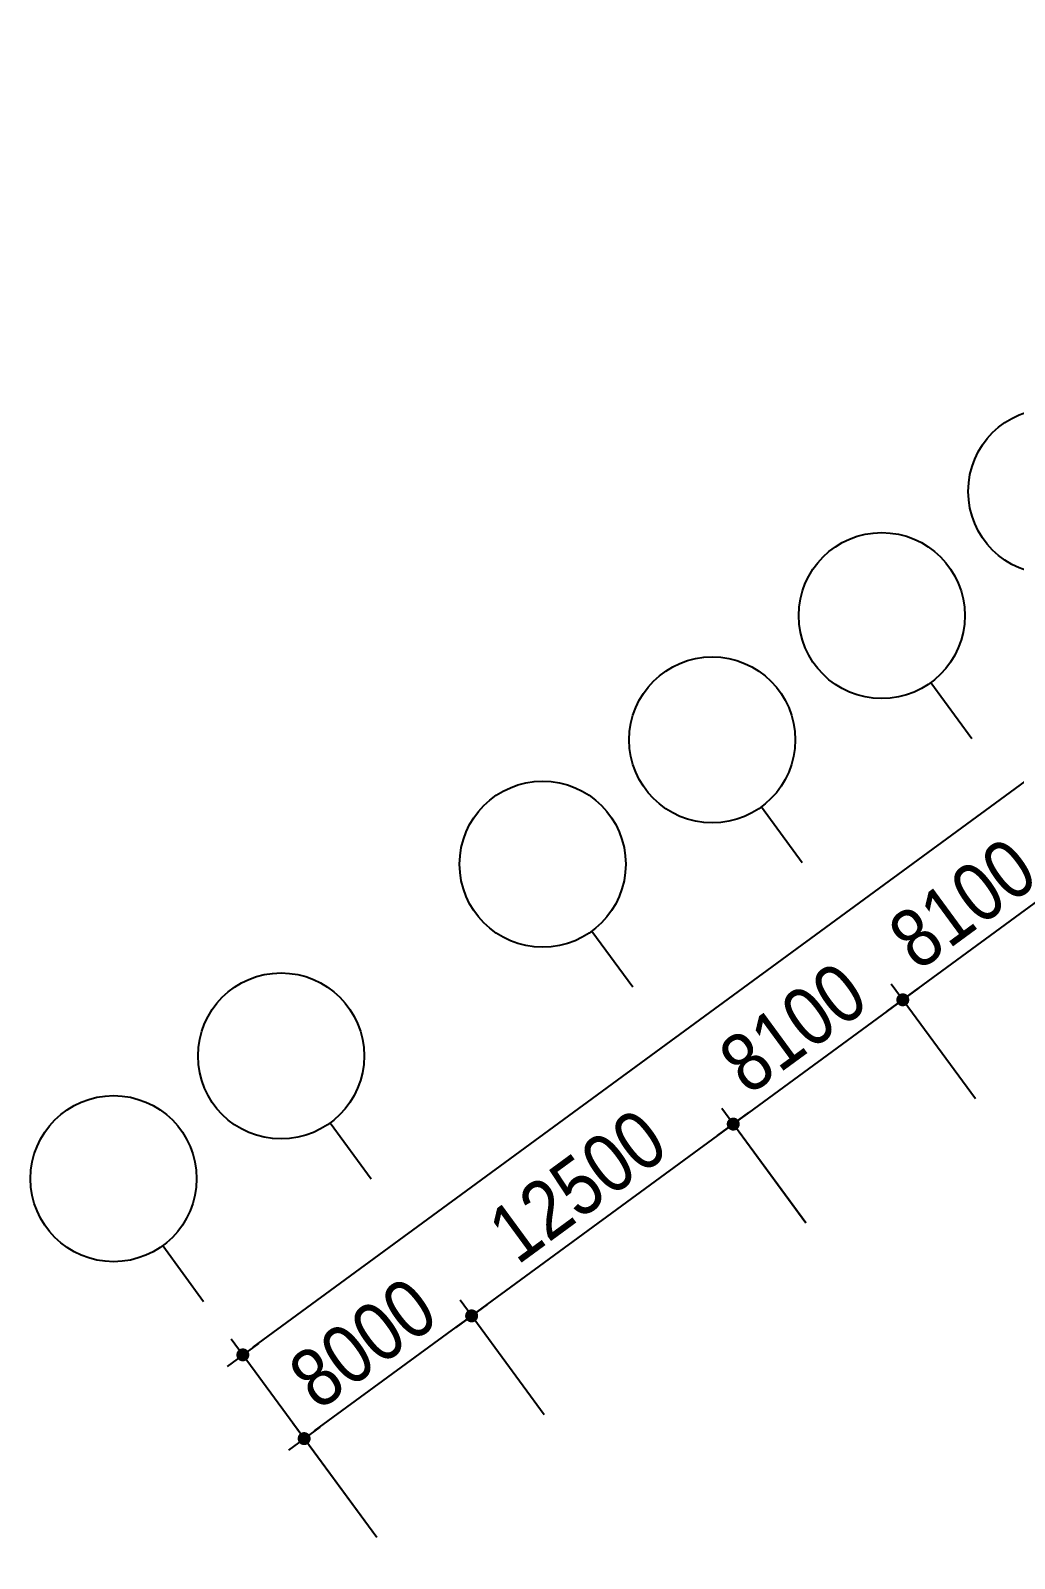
# Model space of a CAD drawing. Header units: millimetres. Extents: x 78082221 to 78451133, y -34402202 to -34172290.
# Drawn here: x 78101024 to 78138934, y -34240562 to -34181677 of the extents above; entities that cross this region are included whole.
import ezdxf

# ---------------------------------------------------------------- set-up
doc = ezdxf.new("R2010")
doc.units = ezdxf.units.MM
doc.header["$LTSCALE"] = 100
doc.header["$MEASUREMENT"] = 0
doc.header["$PDMODE"] = 1
doc.header["$PDSIZE"] = -3
doc.layers.get('0').update_dxf_attribs({"color": 2, "linetype": 'CONTINUOUS'})
doc.layers.get('Defpoints').update_dxf_attribs({"color": 142, "linetype": 'CONTINUOUS'})
doc.layers.add('Z', color=115, linetype='CONTINUOUS')
doc.styles.add('c-b2$0$맑은고딕', font='', dxfattribs={"width": 0.8})
doc.styles.add('돋움', font='', dxfattribs={"width": 0.9})
doc.styles.get('c-b2$0$맑은고딕').set_extended_font_data('Malgun Gothic')
doc.styles.get('돋움').set_extended_font_data('Dotum')
doc.dimstyles.new('c-b2$0$std_style', dxfattribs={"dimscale": 500, "dimtxt": 3, "dimasz": 1, "dimexe": 1.5, "dimexo": 2, "dimgap": 1, "dimtad": 1, "dimtoh": 1, "dimdec": 0, "dimzin": 0, "dimdsep": 46, "dimtxsty": 'c-b2$0$맑은고딕', "dimblk": 'c-b2$0$01420DDOT01', "dimcen": 2.5, "dimdle": 8, "dimclrd": 256, "dimclre": 256, "dimclrt": 256, "dimadec": 0, "dimazin": 0, "dimtfac": 1, "dimtdec": 0, "dimtix": 1, "dimtmove": 2, "dimatfit": 3, "dimldrblk": 'c-b2$0$_ClosedBlank', "dimfxl": 1, "dimtolj": 1, "dimtzin": 0, "dimlwd": -1, "dimlwe": -1, "dimarcsym": 0})

# ---------------------------------------------------------------- blocks, each defined once
blk = doc.blocks.new('c-b2$0$01420DDOT01')
blk.add_line((-1.5, 0), (1.5, 0))
at = {"const_width": 0.5}
blk.add_lwpolyline([(-0.25, 0, 1), (0.25, 0, 1)], format="xyb", close=True, dxfattribs=at)
blk = doc.blocks.new('*D18')
at = {"layer": 'Defpoints', "color": 0, "transparency": 16777216}
for p in [(78118018, -34231214), (78121404, -34235832), (78114952, -34240562)]:
    blk.add_point(p, dxfattribs=at)
at = {"layer": 'Z', "transparency": 16777216}
for p, q in [((78120813, -34235026), (78117574, -34230609)), ((78111969, -34235648), (78117615, -34231509)), ((78114361, -34239756), (78111123, -34235339))]:
    blk.add_line(p, q, dxfattribs=at)
at = {"layer": 'Z', "transparency": 16777216, "xscale": 500, "yscale": 500, "zscale": 500}
for p, rotation in [((78118018, -34231214), 36.24693489460787), ((78111566, -34235944), 216.2469348946078)]:
    blk.add_blockref('c-b2$0$01420DDOT01', p, dxfattribs=dict(at, rotation=rotation))
at = {"layer": 'Z', "transparency": 16777216, "insert": (78113830, -34232267), "char_height": 2250, "attachment_point": 5, "rotation": 36.24693, "style": '돋움'}
blk.add_mtext('\\A1;8000', dxfattribs=at)
blk = doc.blocks.new('c-b2$0$_ClosedBlank')
at = {"color": 0, "linetype": 'ByBlock', "lineweight": -2}
for p, q in [((-1, 0.17), (0, 0)), ((-1, 0.17), (-1, -0.17)), ((0, 0), (-1, -0.17))]:
    blk.add_line(p, q, dxfattribs=at)
blk = doc.blocks.new('*D19')
at = {"layer": 'Defpoints', "color": 0, "transparency": 16777216}
for p in [(78177995, -34182282), (78183746, -34190126), (78114954, -34240561)]:
    blk.add_point(p, dxfattribs=at)
at = {"layer": 'Z', "transparency": 16777216}
for p, q in [((78183155, -34189320), (78177552, -34181677)), ((78109606, -34232421), (78177592, -34182577)), ((78114362, -34239755), (78108759, -34232112))]:
    blk.add_line(p, q, dxfattribs=at)
at = {"layer": 'Z', "transparency": 16777216, "xscale": 500, "yscale": 500, "zscale": 500}
for p, rotation in [((78177995, -34182282), 36.2469348945663), ((78109203, -34232717), 216.2469348945663)]:
    blk.add_blockref('c-b2$0$01420DDOT01', p, dxfattribs=dict(at, rotation=rotation))
at = {"layer": 'Z', "transparency": 16777216, "insert": (78142637, -34206188), "char_height": 2250, "attachment_point": 5, "rotation": 36.24693, "style": '돋움'}
blk.add_mtext('\\A1;85300', dxfattribs=at)
blk = doc.blocks.new('*D20')
at = {"layer": 'Defpoints', "color": 0, "transparency": 16777216}
for p in [(78128099, -34223823), (78131485, -34228442), (78121404, -34235832)]:
    blk.add_point(p, dxfattribs=at)
at = {"layer": 'Z', "transparency": 16777216}
for p, q in [((78130894, -34227635), (78127655, -34223218)), ((78118421, -34230918), (78127696, -34224119)), ((78120813, -34235026), (78117574, -34230609))]:
    blk.add_line(p, q, dxfattribs=at)
at = {"layer": 'Z', "transparency": 16777216, "xscale": 500, "yscale": 500, "zscale": 500}
for p, rotation in [((78128099, -34223823), 36.24693489455491), ((78118018, -34231214), 216.2469348945549)]:
    blk.add_blockref('c-b2$0$01420DDOT01', p, dxfattribs=dict(at, rotation=rotation))
at = {"layer": 'Z', "transparency": 16777216, "insert": (78122097, -34226207), "char_height": 2250, "attachment_point": 5, "rotation": 36.24693, "style": '돋움'}
blk.add_mtext('\\A1;12500', dxfattribs=at)
blk = doc.blocks.new('*D21')
at = {"layer": 'Defpoints', "color": 0, "transparency": 16777216}
for p in [(78134633, -34219033), (78138019, -34223651), (78131486, -34228440)]:
    blk.add_point(p, dxfattribs=at)
at = {"layer": 'Z', "transparency": 16777216}
for p, q in [((78137428, -34222845), (78134189, -34218428)), ((78128504, -34223526), (78134230, -34219328)), ((78130895, -34227634), (78127657, -34223217))]:
    blk.add_line(p, q, dxfattribs=at)
at = {"layer": 'Z', "transparency": 16777216, "xscale": 500, "yscale": 500, "zscale": 500}
for p, rotation in [((78134633, -34219033), 36.24693489456487), ((78128100, -34223822), 216.2469348945649)]:
    blk.add_blockref('c-b2$0$01420DDOT01', p, dxfattribs=dict(at, rotation=rotation))
at = {"layer": 'Z', "transparency": 16777216, "insert": (78130405, -34220115), "char_height": 2250, "attachment_point": 5, "rotation": 36.24693, "style": '돋움'}
blk.add_mtext('\\A1;8100', dxfattribs=at)
blk = doc.blocks.new('*D22')
at = {"layer": 'Defpoints', "color": 0, "transparency": 16777216}
for p in [(78141165, -34214243), (78144551, -34218862), (78138019, -34223651)]:
    blk.add_point(p, dxfattribs=at)
at = {"layer": 'Z', "transparency": 16777216}
for p, q in [((78143960, -34218055), (78140722, -34213638)), ((78135036, -34218737), (78140762, -34214539)), ((78137428, -34222845), (78134189, -34218428))]:
    blk.add_line(p, q, dxfattribs=at)
at = {"layer": 'Z', "transparency": 16777216, "xscale": 500, "yscale": 500, "zscale": 500}
for p, rotation in [((78141165, -34214243), 36.24693489458181), ((78134633, -34219033), 216.2469348945819)]:
    blk.add_blockref('c-b2$0$01420DDOT01', p, dxfattribs=dict(at, rotation=rotation))
at = {"layer": 'Z', "transparency": 16777216, "insert": (78136937, -34215326), "char_height": 2250, "attachment_point": 5, "rotation": 36.24693, "style": '돋움'}
blk.add_mtext('\\A1;8100', dxfattribs=at)

msp = doc.modelspace()

# ---------------------------------------------------------------- linework, layer by layer
at = {"layer": 'Z'}
for p, q in [((78135715.2, -34206806), (78137291.9, -34208956.6)), ((78129182.7, -34211595.2), (78130759.4, -34213745.8)), ((78122648.6, -34216385.7), (78124225.3, -34218536.3)), ((78112567.7, -34223776.5), (78114144.4, -34225927.1)), ((78106115.9, -34228506.7), (78107692.6, -34230657.3))]:
    msp.add_line(p, q, dxfattribs=at)
for centre in [(78140355.6, -34199436), (78133823.1, -34204225.3), (78127290.7, -34209014.5), (78120756.6, -34213805), (78110675.6, -34221195.8), (78104223.8, -34225925.9)]:
    msp.add_circle(centre, 3200, dxfattribs=at)

# ---------------------------------------------------------------- dimensions: what is measured, and where the dimension line sits
for base, p1, p2, picture, middle in [((78177995, -34182281.9), (78114953.7, -34240561.3), (78183746.1, -34190126.3, 0), '*D19', (78142637.1, -34206187.6)), ((78141165.3, -34214243.3), (78138018.9, -34223651.1, 0), (78144551.4, -34218861.8, 0), '*D22', (78136937.4, -34215326.2)), ((78134632.9, -34219032.6), (78131486.5, -34228440.3, 0), (78138018.9, -34223651.1, 0), '*D21', (78130404.9, -34220115.4)), ((78128098.8, -34223823), (78121403.9, -34235832.4, 0), (78131484.9, -34228441.5, 0), '*D20', (78122096.6, -34226206.7)), ((78118017.9, -34231213.9), (78114952.1, -34240562.5, 0), (78121403.9, -34235832.4, 0), '*D18', (78113830.2, -34232267.2))]:
    dim = msp.add_linear_dim(base=base, p1=p1, p2=p2, angle=36.246935, dimstyle='c-b2$0$std_style', override={"dimtxt": 4.5, "dimtxsty": '돋움'}, dxfattribs=at)
    dim.commit()
    dim.dimension.update_dxf_attribs({"geometry": picture, "text_midpoint": middle})

doc.saveas('drawing.dxf')
